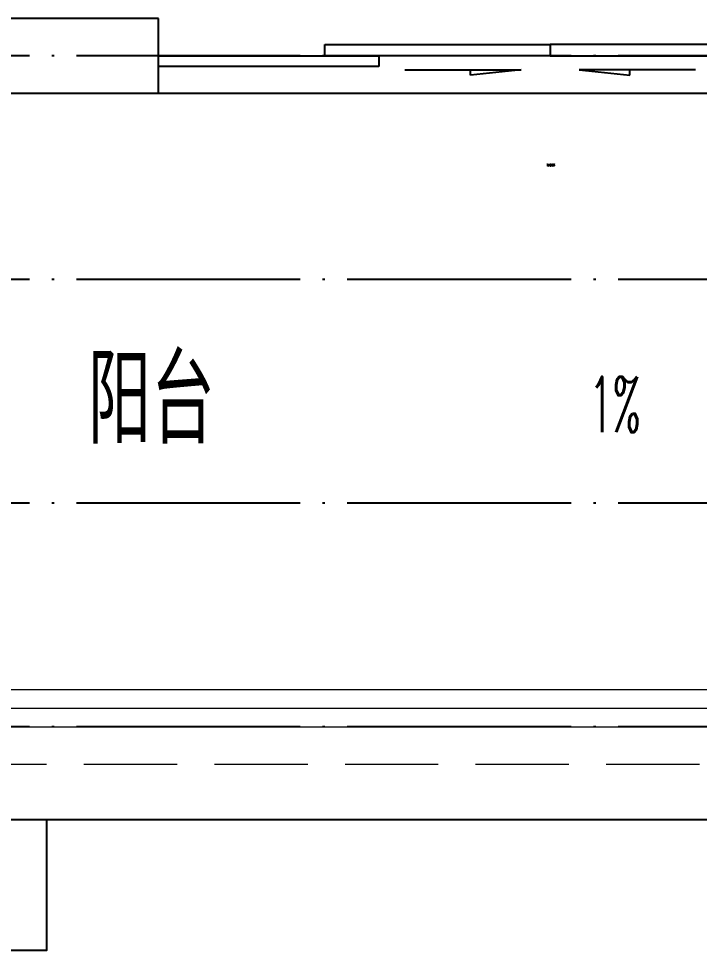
# Model space of a CAD drawing. Extents: x 27938 to 1507990, y 110129 to 923079.
# Drawn here: x 846492 to 848317, y 594849 to 597349 of the extents above; entities that cross this region are included whole.
import ezdxf

# ---------------------------------------------------------------- set-up
doc = ezdxf.new("R2010")
doc.units = 0
doc.header["$LTSCALE"] = 1000
doc.header["$MEASUREMENT"] = 0
doc.linetypes.add('DASH', pattern=[0.35, 0.25, -0.1])
doc.linetypes.add('DOTE', pattern=[2.42, 2, -0.2, 0.02, -0.2])
for name, color, linetype in [('DOTE', 1, 'Continuous'), ('PUB_TEXT', 4, 'Continuous'), ('WALL', 9, 'Continuous'), ('WINDOW', 4, 'Continuous'), ('WINDOW_TEXT', 7, 'Continuous'), ('看线', 251, 'Continuous')]:
    doc.layers.add(name, color=color, linetype=linetype)
for name, color, linetype, lineweight in [('平面-排水沟', 86, 'Continuous', 15), ('平面-栏杆', 135, 'Continuous', 15), ('平面-看线', 45, 'Continuous', 15)]:
    doc.layers.add(name, color=color, linetype=linetype, lineweight=lineweight)
doc.styles.add('_TCH_DIM', font='SIMPLEX.shx', dxfattribs={"width": 0.7, "bigfont": 'GBCBIG.shx'})
doc.styles.add('_TCH_WINDOW', font='SIMPLEX.shx', dxfattribs={"width": 0.7, "height": 3.5, "bigfont": 'GBCBIG.shx'})
doc.styles.get("Standard").update_dxf_attribs({"font": 'gbenor.shx', "bigfont": 'gbcbig.shx'})

# ---------------------------------------------------------------- blocks, each defined once
blk = doc.blocks.new('$DorLib2D$00000138')
at = {"color": 0, "linetype": 'Continuous'}
for p, q in [((-0.2875, 0), (-0.2875, 0.1538)), ((-0.2875, 0.1538), (0, 0.1538)), ((0, 0.1538), (0, 0)), ((0.2875, 0.1538), (0, 0.1538)), ((0.2875, 0), (0.2875, 0.1538)), ((-0.5, -0.1399), (-0.5, 0)), ((-0.5, 0), (-0.2188, 0)), ((0, 0), (-0.2875, 0)), ((-0.2188, 0), (-0.2188, -0.1399)), ((0, 0), (0.2875, 0)), ((0.2188, 0), (0.2188, -0.1399)), ((0.5, 0), (0.2188, 0)), ((0.5, 0), (0.5, -0.1946)), ((0.5, -0.1399), (0.5, 0)), ((-0.2188, -0.1399), (-0.5, -0.1399)), ((0.2188, -0.1399), (0.5, -0.1399)), ((-0.1857, -0.186), (-0.037, -0.186)), ((-0.037, -0.186), (-0.1019, -0.2583)), ((-0.1019, -0.2583), (-0.1019, -0.186)), ((0.1857, -0.186), (0.037, -0.186)), ((0.037, -0.186), (0.1019, -0.2583)), ((0.1019, -0.2583), (0.1019, -0.186))]:
    blk.add_line(p, q, dxfattribs=at)

msp = doc.modelspace()

# ---------------------------------------------------------------- linework, layer by layer
at = {"layer": 'DOTE', "color": 169, "linetype": 'DOTE', "ltscale": 0.3}
for p, q in [((879916.6, 597248.8), (825916.6, 597248.8)), ((879916.6, 596648.8), (825916.6, 596648.8)), ((879916.6, 596048.8), (825916.6, 596048.8)), ((879916.6, 595448.8), (825916.6, 595448.8))]:
    msp.add_line(p, q, dxfattribs=at)
at = {"layer": 'WALL', "color": 8}
for p, q in [((846866.6, 597348.8), (846066.7, 597348.8)), ((846866.6, 597148.8), (846866.6, 597348.8)), ((846066.7, 597148.8), (846866.6, 597148.8))]:
    msp.add_line(p, q, dxfattribs=at)
at = {"layer": 'WINDOW', "color": 8}
msp.add_line((846866.6, 597148.8), (848966.6, 597148.8), dxfattribs=at)
at = {"layer": '平面-排水沟', "color": 8}
msp.add_lwpolyline([(848181.3, 596341.7, 0, 0, 0), (848536.4, 596585.5, 0, 40, 0), (848412.7, 596500.6, 0, 0, 0)], format="xyseb", dxfattribs=at)
at = {"layer": '平面-栏杆', "color": 8}
for points in [[(844566.6, 595498.8), (849216.6, 595498.8)], [(844566.6, 595448.8), (849216.6, 595448.8)]]:
    msp.add_lwpolyline(points, dxfattribs=at)
at = {"layer": '平面-看线', "color": 8}
msp.add_lwpolyline([(844566.6, 595548.8), (849216.6, 595548.8)], dxfattribs=at)
at = {"layer": '平面-看线', "color": 8, "linetype": 'DASH'}
msp.add_lwpolyline([(844566.6, 595348.8), (849216.6, 595348.8)], dxfattribs=at)
at = {"layer": '看线', "color": 8, "ltscale": 0.5}
for points in [[(846566.6, 595198.8), (846566.6, 594848.8), (844566.6, 594848.8), (844566.6, 595198.8)], [(849216.6, 595198.8), (844566.6, 595198.8)]]:
    msp.add_lwpolyline(points, dxfattribs=at)

# ---------------------------------------------------------------- block references
at = {"layer": 'WINDOW', "color": 8}
ref = msp.add_blockref('$DorLib2D$00000138', (847916.6, 597248.8), dxfattribs=dict(at, xscale=2100, yscale=200, zscale=2100, rotation=1.055716874123975e-09))
ref.add_attrib('A', 'TLM2123', (847907.5, 596953.3), dxfattribs={"layer": 'WINDOW_TEXT', "color": 8, "ltscale": 0.5, "height": 5.95, "rotation": 0, "style": '_TCH_WINDOW', "width": 0.494118})

# ---------------------------------------------------------------- texts
at = {"layer": 'PUB_TEXT', "color": 8}
msp.add_text('阳台', height=236.31, dxfattribs=at).set_placement((846677.1, 596208.1))
at = {"layer": '平面-排水沟', "color": 7, "style": '_TCH_DIM', "width": 0.494118}
msp.add_text('1%', height=148.75, dxfattribs=at).set_placement((848021, 596239))

doc.saveas('drawing.dxf')
